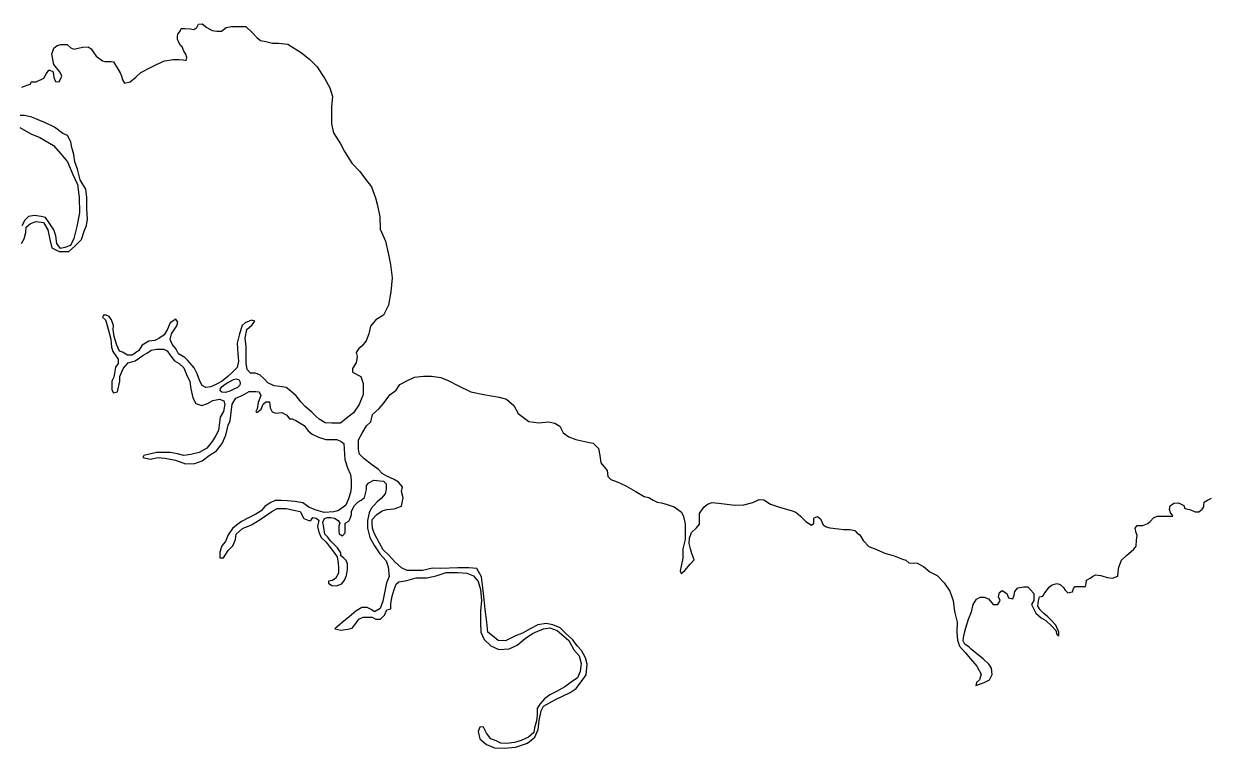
# Model space of a CAD drawing. Extents: x 283583 to 658922, y 889284 to 1241133.
# Drawn here: x 376217 to 380988, y 1102228 to 1105144 of the extents above; entities that cross this region are included whole.
import ezdxf

# ---------------------------------------------------------------- set-up
doc = ezdxf.new("R2010")
doc.units = 0
doc.header["$MEASUREMENT"] = 0
doc.layers.add('PUNTARENAS', color=7, linetype='Continuous')

msp = doc.modelspace()

# ---------------------------------------------------------------- linework, layer by layer
at = {"layer": 'PUNTARENAS', "color": 241}
for points in [[(376209.1, 1104888.6), (376245.1, 1104901.2), (376247.2, 1104909.7), (376266.3, 1104909.7), (376298.1, 1104924.5), (376308.7, 1104943.5), (376317.1, 1104956.2), (376321.4, 1104956.2), (376334.1, 1104952), (376336.2, 1104941.4), (376338.3, 1104926.6), (376344.6, 1104911.7), (376359.4, 1104909.6), (376370, 1104932.9), (376361.6, 1104949.8), (376348.9, 1104966.8), (376338.3, 1104979.5), (376329.9, 1105021.8), (376338.4, 1105045.1), (376351.1, 1105055.7), (376365.9, 1105059.9), (376391.3, 1105059.9), (376406.1, 1105047.2), (376418.8, 1105040.8), (376452.7, 1105049.2), (376476, 1105051.3), (376488.7, 1105042.8), (376499.3, 1105025.9), (376507.7, 1105013.2), (376533.1, 1104994.1), (376543.7, 1104992), (376569.1, 1104992), (376577.5, 1104989.8), (376592.3, 1104966.5), (376605, 1104945.4), (376611.4, 1104930.5), (376613.5, 1104920), (376621.9, 1104905.1), (376645.2, 1104909.3), (376668.5, 1104928.4), (376687.6, 1104947.4), (376723.6, 1104966.4), (376751.1, 1104979.1), (376782.9, 1104993.9), (376818.9, 1105000.2), (376842.2, 1105000.2), (376858.2, 1104997.7), (376870.9, 1104995.6), (376873.1, 1105008.3), (376868.8, 1105021), (376860.4, 1105033.7), (376854.1, 1105050.7), (376845.6, 1105057), (376839.3, 1105071.8), (376835, 1105080.3), (376835, 1105093), (376837.2, 1105101.5), (376845.6, 1105114.2), (376849.9, 1105124.7), (376864.7, 1105124.7), (376885.9, 1105122.6), (376900.7, 1105120.5), (376913.4, 1105128.9), (376919.8, 1105141.6), (376934.6, 1105143.7), (376953.6, 1105128.9), (376974.8, 1105116.2), (376993.8, 1105114), (377012.9, 1105114), (377031.9, 1105128.8), (377053.1, 1105133), (377110.3, 1105133), (377137.8, 1105107.6), (377154.7, 1105088.5), (377169.5, 1105075.8), (377190.6, 1105071.5), (377218.2, 1105065.1), (377241.4, 1105065.1), (377279.5, 1105060.9), (377334.6, 1105026.9), (377366.3, 1105001.5), (377395.9, 1104971.8), (377427.6, 1104925.2), (377448.7, 1104885), (377459.3, 1104851.1), (377455, 1104808.8), (377455, 1104741.1), (377463.4, 1104705.1), (377490.9, 1104660.6), (377507.8, 1104628.8), (377537.4, 1104582.2), (377569.1, 1104548.3), (377592.4, 1104518.7), (377615.6, 1104486.9), (377632.5, 1104442.4), (377640.9, 1104412.8), (377649.4, 1104366.2), (377651.4, 1104317.5), (377672.6, 1104268.8), (377684.2, 1104214.8), (377692.6, 1104174.6), (377698.9, 1104121.7), (377694.6, 1104064.5), (377684, 1104011.6), (377664.9, 1103971.4), (377633.1, 1103952.4), (377611.9, 1103927), (377605.6, 1103895.2), (377594.9, 1103867.7), (377578, 1103846.6), (377565.3, 1103836), (377554.7, 1103821.2), (377558.9, 1103804.3), (377554.6, 1103778.9), (377539.8, 1103755.6), (377539.8, 1103740.8), (377573.7, 1103723.8), (377582.1, 1103696.3), (377582.1, 1103651.8), (377567.2, 1103611.6), (377543.9, 1103577.8), (377514.2, 1103554.5), (377490.9, 1103535.5), (377457.1, 1103535.5), (377429.5, 1103537.6), (377406.3, 1103552.5), (377393.6, 1103563.1), (377376.7, 1103580), (377349.2, 1103603.3), (377332.2, 1103622.4), (377313.2, 1103645.7), (377292.1, 1103664.8), (377273, 1103679.6), (377247.6, 1103683.9), (377224.3, 1103686), (377198.9, 1103698.7), (377186.3, 1103713.6), (377167.2, 1103730.5), (377148.2, 1103736.9), (377129.1, 1103736.9), (377116.4, 1103751.7), (377112.2, 1103777.1), (377112.3, 1103844.9), (377108.1, 1103878.7), (377114.5, 1103912.6), (377135.6, 1103931.6), (377146.2, 1103946.5), (377133.5, 1103950.7), (377108.1, 1103940.1), (377095.4, 1103929.6), (377084.8, 1103895.7), (377076.3, 1103857.6), (377078.4, 1103815.3), (377080.5, 1103785.6), (377076.2, 1103760.2), (377057.2, 1103741.2), (377038.1, 1103724.3), (377014.8, 1103705.2), (376995.7, 1103694.7), (376970.3, 1103682), (376949.1, 1103679.9), (376934.3, 1103688.4), (376925.9, 1103705.3), (376915.3, 1103735), (376902.6, 1103758.3), (376877.3, 1103787.9), (376864.6, 1103800.6), (376839.2, 1103815.5), (376830.7, 1103834.5), (376813.8, 1103853.6), (376805.4, 1103872.7), (376811.7, 1103895.9), (376832.9, 1103927.7), (376837.2, 1103942.5), (376828.7, 1103955.2), (376805.4, 1103940.4), (376794.8, 1103915), (376782.1, 1103891.7), (376760.9, 1103876.9), (376744, 1103868.5), (376720.7, 1103866.4), (376693.2, 1103849.5), (376680.4, 1103828.3), (376652.9, 1103809.3), (376633.8, 1103809.3), (376614.8, 1103822), (376602.1, 1103826.3), (376591.5, 1103849.6), (376581, 1103885.6), (376576.8, 1103913.1), (376577.9, 1103929), (376569.4, 1103952.3), (376561, 1103965), (376548.3, 1103971.3), (376537.7, 1103971.3), (376533.4, 1103962.9), (376546.1, 1103952.3), (376552.5, 1103929), (376560.9, 1103899.3), (376567.2, 1103873.9), (376569.3, 1103842.2), (376575.6, 1103825.2), (376596.8, 1103793.5), (376596.8, 1103776.5), (376586.2, 1103761.7), (376579.8, 1103721.5), (376571.3, 1103704.6), (376571.3, 1103670.7), (376577.6, 1103658), (376594.6, 1103662.2), (376603.1, 1103704.6), (376603.1, 1103723.6), (376611.6, 1103742.7), (376617.9, 1103757.5), (376637, 1103778.6), (376664.5, 1103787.1), (376696.3, 1103808.2), (376715.4, 1103818.8), (376730.2, 1103829.3), (376751.4, 1103833.6), (376781, 1103833.5), (376793.7, 1103827.2), (376808.5, 1103806), (376823.3, 1103786.9), (376842.3, 1103776.3), (376861.4, 1103759.4), (376871.9, 1103731.8), (376884.6, 1103704.3), (376888.8, 1103674.7), (376897.2, 1103638.7), (376909.9, 1103615.4), (376933.2, 1103606.9), (376956.5, 1103615.3), (376977.7, 1103628), (377005.2, 1103632.2), (377022.1, 1103625.9), (377026.3, 1103613.2), (377020, 1103583.5), (377007.2, 1103560.3), (377000.8, 1103507.3), (376990.2, 1103486.2), (376975.4, 1103462.9), (376954.2, 1103435.4), (376922.4, 1103418.5), (376888.6, 1103410.1), (376861, 1103405.9), (376835.7, 1103412.2), (376806, 1103418.6), (376751, 1103418.6), (376700.2, 1103406), (376695.9, 1103397.5), (376725.6, 1103391.2), (376757.3, 1103397.5), (376784.8, 1103395.3), (376827.2, 1103386.8), (376867.4, 1103372), (376905.5, 1103374.1), (376935.1, 1103384.6), (376962.7, 1103405.8), (376992.3, 1103424.8), (377015.6, 1103454.4), (377030.5, 1103488.3), (377039, 1103528.5), (377047.5, 1103545.4), (377056, 1103613.1), (377070.8, 1103636.4), (377096.2, 1103647), (377123.8, 1103663.9), (377151.3, 1103663.8), (377164, 1103661.7), (377170.3, 1103646.9), (377159.7, 1103619.4), (377155.5, 1103594), (377151.2, 1103583.4), (377155.4, 1103579.2), (377172.4, 1103591.9), (377180.9, 1103613), (377191.5, 1103621.5), (377206.3, 1103621.5), (377208.4, 1103598.2), (377216.8, 1103581.2), (377231.6, 1103577), (377254.9, 1103579.1), (377276.1, 1103568.5), (377286.7, 1103553.7), (377297.3, 1103553.6), (377312.1, 1103547.3), (377345.9, 1103526.1), (377360.7, 1103504.9), (377377.6, 1103492.2), (377403, 1103479.5), (377432.7, 1103471), (377477.1, 1103470.9), (377494, 1103462.4), (377504.6, 1103454), (377506.7, 1103432.8), (377508.8, 1103390.5), (377519.3, 1103356.6), (377532, 1103329), (377534.1, 1103305.8), (377534.1, 1103276.1), (377532, 1103257.1), (377523.5, 1103231.7), (377512.9, 1103206.3), (377491.7, 1103189.4), (377481.1, 1103183), (377464.1, 1103178.8), (377426, 1103176.7), (377390.1, 1103187.3), (377364.7, 1103198), (377339.3, 1103214.9), (377307.5, 1103221.3), (377277.9, 1103223.4), (377252.5, 1103225.6), (377229.2, 1103225.6), (377208, 1103215), (377186.9, 1103200.2), (377172, 1103183.3), (377150.8, 1103170.6), (377121.2, 1103155.8), (377093.7, 1103141), (377073.5, 1103125.2), (377056.6, 1103112.5), (377039.6, 1103087.1), (377029, 1103059.6), (377014.2, 1103042.7), (377005.7, 1103017.3), (377005.7, 1102994), (377020.5, 1102994), (377039.6, 1103023.6), (377058.6, 1103042.6), (377069.3, 1103068), (377071.4, 1103089.2), (377096.8, 1103112.5), (377132.8, 1103127.2), (377168.8, 1103148.4), (377190, 1103163.2), (377215.4, 1103180.1), (377236.6, 1103192.8), (377272.6, 1103192.7), (377304.3, 1103186.4), (377329.7, 1103180), (377344.5, 1103152.5), (377363.6, 1103144), (377372, 1103144), (377380.5, 1103156.7), (377393.2, 1103154.5), (377403.8, 1103146.1), (377399.5, 1103120.7), (377403.7, 1103097.4), (377414.3, 1103076.2), (377433.3, 1103057.1), (377450.3, 1103035.9), (377465.1, 1103016.9), (377477.7, 1102997.8), (377482, 1102972.4), (377484.1, 1102953.3), (377484, 1102932.2), (377471.3, 1102911), (377458.6, 1102902.6), (377443.8, 1102900.5), (377443.8, 1102892), (377456.5, 1102883.5), (377475.5, 1102881.4), (377496.7, 1102889.8), (377507.3, 1102904.6), (377515.8, 1102923.7), (377520, 1102947), (377520.1, 1102970.3), (377513.7, 1102983), (377503.1, 1102993.6), (377492.6, 1103002), (377492.6, 1103014.7), (377479.9, 1103033.8), (377452.4, 1103061.3), (377439.7, 1103078.3), (377429.1, 1103088.9), (377424.9, 1103116.4), (377420.7, 1103137.6), (377427.1, 1103152.4), (377439.8, 1103156.6), (377452.5, 1103156.6), (377467.3, 1103154.5), (377482.1, 1103143.9), (377488.4, 1103133.3), (377484.2, 1103122.7), (377484.2, 1103101.5), (377486.3, 1103090.9), (377499, 1103082.5), (377509.6, 1103095.2), (377509.6, 1103133.3), (377524.4, 1103141.7), (377530.8, 1103152.3), (377535.1, 1103169.2), (377535.1, 1103181.9), (377547.8, 1103205.2), (377562.6, 1103220), (377575.3, 1103226.3), (377588, 1103236.9), (377596.5, 1103268.7), (377596.5, 1103285.6), (377605, 1103296.2), (377626.2, 1103306.7), (377649.5, 1103304.6), (377664.3, 1103302.5), (377674.9, 1103291.9), (377674.9, 1103270.7), (377670.6, 1103251.7), (377655.8, 1103232.6), (377638.8, 1103219.9), (377615.5, 1103192.4), (377607, 1103175.5), (377600.7, 1103143.8), (377600.6, 1103114.1), (377609.1, 1103076), (377628.1, 1103042.1), (377649.2, 1103010.4), (377674.6, 1102982.8), (377683, 1102957.4), (377687.2, 1102919.3), (377676.6, 1102893.9), (377670.3, 1102860), (377661.8, 1102819.8), (377651.1, 1102790.2), (377627.8, 1102777.5), (377615.2, 1102786), (377598.2, 1102794.5), (377577.1, 1102794.5), (377553.8, 1102779.7), (377526.2, 1102756.4), (377496.6, 1102733.2), (377469, 1102707.8), (377493.4, 1102702.5), (377520.9, 1102706.7), (377537.8, 1102710.9), (377552.7, 1102730), (377565.4, 1102746.9), (377582.3, 1102755.3), (377618.3, 1102755.3), (377633.1, 1102746.8), (377652.2, 1102746.8), (377669.1, 1102763.7), (377677.6, 1102784.9), (377694.5, 1102789.1), (377694.6, 1102810.3), (377698.8, 1102839.9), (377707.3, 1102867.4), (377715.8, 1102888.6), (377726.4, 1102897), (377758.1, 1102903.4), (377796.3, 1102913.9), (377838.6, 1102913.9), (377876.7, 1102922.3), (377916.9, 1102935), (377965.6, 1102934.9), (377999.5, 1102932.8), (378027, 1102922.2), (378046, 1102898.9), (378054.5, 1102867.1), (378058.7, 1102822.6), (378054.4, 1102780.3), (378054.3, 1102733.7), (378056.4, 1102695.6), (378069.1, 1102666), (378096.6, 1102640.6), (378128.3, 1102625.7), (378170.7, 1102627.8), (378202.4, 1102642.6), (378234.2, 1102670.1), (378263.9, 1102689.1), (378285.1, 1102699.7), (378308.3, 1102708.1), (378333.8, 1102712.3), (378363.4, 1102701.7), (378409.9, 1102661.5), (378431, 1102623.3), (378452.2, 1102600), (378460.6, 1102568.3), (378456.4, 1102536.5), (378445.8, 1102511.1), (378420.3, 1102494.2), (378394.9, 1102475.2), (378361, 1102456.2), (378333.5, 1102443.5), (378312.3, 1102426.6), (378293.3, 1102405.4), (378282.7, 1102388.5), (378282.6, 1102361), (378280.5, 1102337.7), (378272, 1102310.2), (378269.9, 1102291.1), (378248.7, 1102272.1), (378219, 1102259.4), (378191.5, 1102251), (378159.8, 1102246.8), (378136.5, 1102248.9), (378117.4, 1102257.4), (378096.3, 1102265.9), (378079.4, 1102289.2), (378066.7, 1102312.5), (378062.4, 1102314.6), (378051.9, 1102312.5), (378045.5, 1102295.6), (378051.8, 1102265.9), (378079.3, 1102242.6), (378111.1, 1102229.9), (378151.3, 1102227.7), (378195.7, 1102231.9), (378244.4, 1102248.8), (378274.1, 1102272.1), (378286.8, 1102303.8), (378291.1, 1102339.8), (378299.6, 1102377.9), (378308.1, 1102396.9), (378356.8, 1102424.4), (378416.1, 1102451.9), (378439.4, 1102468.8), (378466.9, 1102504.8), (378479.6, 1102523.8), (378483.9, 1102566.1), (378477.6, 1102591.5), (378460.7, 1102621.2), (378443.8, 1102640.3), (378426.9, 1102663.6), (378399.4, 1102689), (378376.1, 1102712.3), (378346.5, 1102725), (378319, 1102729.3), (378285.1, 1102725.1), (378255.4, 1102708.2), (378223.7, 1102691.3), (378196.1, 1102680.7), (378155.9, 1102659.6), (378126.3, 1102661.7), (378103, 1102680.8), (378084, 1102695.6), (378079.8, 1102735.8), (378073.4, 1102786.6), (378069.3, 1102826.9), (378063, 1102886.2), (378058.7, 1102917.9), (378039.7, 1102951.8), (378008, 1102953.9), (377963.5, 1102954), (377895.8, 1102951.9), (377861.9, 1102952), (377821.7, 1102943.5), (377760.3, 1102943.6), (377737, 1102954.2), (377709.5, 1102977.5), (377686.3, 1103005), (377663, 1103026.2), (377648.2, 1103053.8), (377627.1, 1103094), (377620.7, 1103113), (377618.6, 1103132.1), (377618.7, 1103149), (377637.7, 1103168.1), (377658.9, 1103182.9), (377678, 1103189.2), (377707.6, 1103191.3), (377737.2, 1103201.9), (377743.6, 1103235.7), (377737.3, 1103261.1), (377741.5, 1103280.2), (377724.6, 1103299.2), (377707.7, 1103309.8), (377678.1, 1103322.6), (377659, 1103333.2), (377644.2, 1103350.1), (377616.7, 1103369.2), (377585, 1103394.6), (377568.1, 1103411.6), (377563.9, 1103430.6), (377563.9, 1103468.7), (377578.7, 1103496.2), (377595.7, 1103525.9), (377613.7, 1103541.7), (377620.1, 1103571.3), (377647.6, 1103594.6), (377664.6, 1103615.8), (377690, 1103649.6), (377715.4, 1103668.6), (377730.3, 1103691.9), (377757.8, 1103706.7), (377789.6, 1103721.5), (377825.6, 1103725.7), (377857.3, 1103725.7), (377895.4, 1103719.3), (377927.1, 1103706.5), (377963.1, 1103687.5), (378016, 1103662), (378068.9, 1103651.4), (378130.3, 1103640.7), (378159.9, 1103632.3), (378189.5, 1103606.8), (378206.5, 1103575.1), (378248.8, 1103543.3), (378289, 1103536.9), (378329.2, 1103541.1), (378354.6, 1103536.8), (378373.6, 1103524.1), (378387.4, 1103497.6), (378410.6, 1103480.7), (378438.2, 1103470.1), (378486.8, 1103459.4), (378508, 1103455.2), (378529.1, 1103434), (378535.5, 1103406.5), (378539.7, 1103376.8), (378565.1, 1103345.1), (378567.2, 1103321.8), (378579.8, 1103309.1), (378605.2, 1103300.6), (378639.1, 1103283.6), (378677.2, 1103262.4), (378713.1, 1103241.2), (378732.2, 1103236.9), (378749.1, 1103226.3), (378766, 1103217.9), (378783, 1103215.7), (378806.3, 1103209.4), (378833.8, 1103198.8), (378852.8, 1103186), (378863.4, 1103177.6), (378871.8, 1103160.6), (378878.2, 1103131), (378878.1, 1103067.5), (378868.5, 1103030.4), (378868.5, 1102992.3), (378862.1, 1102960.6), (378857.9, 1102941.5), (378862.1, 1102930.9), (378876.9, 1102943.6), (378898.1, 1102969), (378915.1, 1102985.9), (378904.5, 1103015.6), (378900.3, 1103030.4), (378894, 1103051.6), (378896.1, 1103072.7), (378904.6, 1103096), (378923.7, 1103115.1), (378936.4, 1103129.9), (378936.4, 1103172.2), (378953.4, 1103197.6), (378968.2, 1103210.3), (378987.2, 1103216.6), (379025.3, 1103212.3), (379078.3, 1103205.9), (379114.3, 1103208), (379150.2, 1103216.5), (379175.7, 1103229.1), (379194.7, 1103227), (379222.2, 1103210), (379262.4, 1103197.3), (379304.7, 1103184.6), (379323.8, 1103178.2), (379342.8, 1103161.3), (379364, 1103140.1), (379387.2, 1103125.2), (379395.7, 1103133.7), (379395.7, 1103152.7), (379397.9, 1103154.9), (379410.6, 1103161.2), (379423.3, 1103150.6), (379433.8, 1103127.3), (379446.5, 1103118.8), (379461.3, 1103114.6), (379495.2, 1103110.3), (379516.4, 1103108.2), (379541.8, 1103108.2), (379560.8, 1103103.9), (379571.4, 1103093.3), (379582, 1103087), (379594.6, 1103063.7), (379617.9, 1103040.3), (379639.1, 1103031.9), (379681.4, 1103012.8), (379719.5, 1103002.2), (379753.3, 1102989.4), (379766, 1102985.2), (379778.7, 1102974.6), (379812.6, 1102972.4), (379838, 1102959.7), (379863.4, 1102938.5), (379893, 1102923.7), (379920.5, 1102894), (379943.7, 1102860.1), (379956.4, 1102822), (379962.7, 1102777.6), (379973.3, 1102735.2), (379972.2, 1102693.9), (379974.3, 1102662.2), (379982.7, 1102638.9), (380006, 1102613.5), (380027.1, 1102588), (380052.5, 1102558.4), (380069.4, 1102526.6), (380063, 1102503.3), (380050.3, 1102492.8), (380048.2, 1102480.1), (380082.1, 1102492.7), (380103.2, 1102503.3), (380113.8, 1102524.5), (380111.8, 1102549.9), (380101.2, 1102566.8), (380077.9, 1102588), (380058.9, 1102602.8), (380046.2, 1102613.4), (380029.3, 1102626.1), (380020.8, 1102634.6), (380003.9, 1102647.3), (379997.5, 1102660), (379999.7, 1102681.2), (380008.2, 1102712.9), (380018.8, 1102746.8), (380031.5, 1102776.4), (380037.9, 1102806.1), (380050.6, 1102827.2), (380065.4, 1102835.7), (380082.4, 1102835.7), (380099.3, 1102829.3), (380118.3, 1102806), (380137.4, 1102806), (380145.9, 1102822.9), (380139.5, 1102837.7), (380143.8, 1102854.7), (380154.4, 1102863.1), (380173.4, 1102850.4), (380179.7, 1102833.5), (380196.7, 1102829.2), (380203, 1102844), (380205.2, 1102858.8), (380217.9, 1102873.6), (380241.2, 1102877.9), (380258.1, 1102877.8), (380268.7, 1102865.1), (380281.4, 1102850.3), (380281.3, 1102822.8), (380272.9, 1102805.9), (380289.8, 1102772), (380310.9, 1102752.9), (380330, 1102742.3), (380353.2, 1102721.1), (380370.1, 1102702), (380374.4, 1102687.2), (380382.8, 1102680.9), (380382.8, 1102695.7), (380370.2, 1102723.2), (380353.2, 1102742.3), (380338.4, 1102757.1), (380321.5, 1102769.8), (380306.7, 1102784.7), (380298.3, 1102799.5), (380300.4, 1102820.6), (380304.6, 1102837.6), (380317.3, 1102839.7), (380330.1, 1102858.7), (380344.9, 1102877.8), (380355.5, 1102886.2), (380374.5, 1102890.4), (380388.3, 1102887.2), (380401, 1102874.5), (380407.3, 1102863.9), (380417.9, 1102853.4), (380437, 1102857.6), (380441.2, 1102870.3), (380447.6, 1102878.7), (380489.9, 1102878.7), (380492, 1102889.3), (380494.2, 1102904.1), (380509, 1102912.5), (380517.5, 1102918.9), (380530.2, 1102925.2), (380551.3, 1102923.1), (380576.7, 1102914.6), (380597.9, 1102912.5), (380619.1, 1102920.9), (380621.2, 1102937.8), (380623.3, 1102956.9), (380633.9, 1102984.4), (380655.1, 1103003.4), (380684.8, 1103028.8), (380693.3, 1103041.5), (380695.4, 1103064.8), (380697.5, 1103083.8), (380693.3, 1103094.4), (380689.1, 1103113.5), (380697.6, 1103124.1), (380720.9, 1103124), (380739.9, 1103132.5), (380750.5, 1103140.9), (380763.2, 1103155.7), (380778, 1103162.1), (380839.4, 1103162), (380840.5, 1103165.2), (380832, 1103175.8), (380827.8, 1103188.5), (380829.9, 1103203.3), (380844.8, 1103213.9), (380863.8, 1103216), (380885, 1103205.4), (380889.2, 1103192.7), (380908.2, 1103188.4), (380916.7, 1103186.3), (380931.5, 1103179.9), (380946.3, 1103179.9), (380959.1, 1103190.5), (380965.4, 1103199), (380965.4, 1103207.4), (380967.5, 1103218), (380980.3, 1103226.5), (380997.2, 1103234.9)], [(376207.5, 1104258.8), (376218.1, 1104277.8), (376224.5, 1104303.2), (376226.6, 1104324.4), (376243.6, 1104339.2), (376266.9, 1104347.7), (376296.5, 1104343.4), (376313.4, 1104313.7), (376321.8, 1104275.6), (376330.3, 1104241.8), (376359.9, 1104226.9), (376398, 1104226.9), (376423.4, 1104250.1), (376448.8, 1104275.5), (376460.5, 1104308.3), (376469, 1104331.6), (376473.3, 1104357), (376471.2, 1104399.3), (376471.2, 1104445.9), (376467, 1104477.7), (376443.8, 1104515.8), (376433.2, 1104558.1), (376422.7, 1104587.8), (376418.5, 1104617.4), (376410, 1104644.9), (376405.8, 1104668.2), (376393.1, 1104693.6), (376374.1, 1104702.1), (376340.2, 1104727.6), (376304.3, 1104744.5), (376274.6, 1104757.3), (376249.2, 1104767.9), (376219.6, 1104774.2), (376202.7, 1104774.3)], [(376200.5, 1104725.6), (376244.9, 1104700.1), (376280.9, 1104685.3), (376335.9, 1104653.5), (376365.5, 1104619.6), (376393, 1104587.8), (376414.1, 1104537), (376433.2, 1104496.7), (376439.5, 1104443.8), (376441.5, 1104382.4), (376430.9, 1104327.4), (376418.1, 1104278.7), (376405.4, 1104251.2), (376382.1, 1104242.8), (376365.2, 1104238.5), (376350.4, 1104259.7), (376346.2, 1104289.4), (376337.7, 1104314.8), (376318.7, 1104342.3), (376303.9, 1104363.5), (376287, 1104367.7), (376259.5, 1104372), (376236.2, 1104367.8), (376221.3, 1104353), (376208.6, 1104329.7)]]:
    msp.add_lwpolyline(points, dxfattribs=at)
msp.add_lwpolyline([(377064.8, 1103674.5), (377046.3, 1103664.9), (377028.1, 1103660), (377014.2, 1103660.7), (377006.6, 1103666.3), (377008.9, 1103675.9), (377015.9, 1103683.1), (377026.8, 1103693), (377037.7, 1103700), (377051.8, 1103706.7), (377052.8, 1103707.9), (377060.5, 1103711.5), (377071.4, 1103714.8), (377082, 1103712.5), (377086.6, 1103704.5), (377087.9, 1103697.6), (377086.6, 1103688.7), (377077, 1103680.1)], close=True, dxfattribs=at)

doc.saveas('drawing.dxf')
